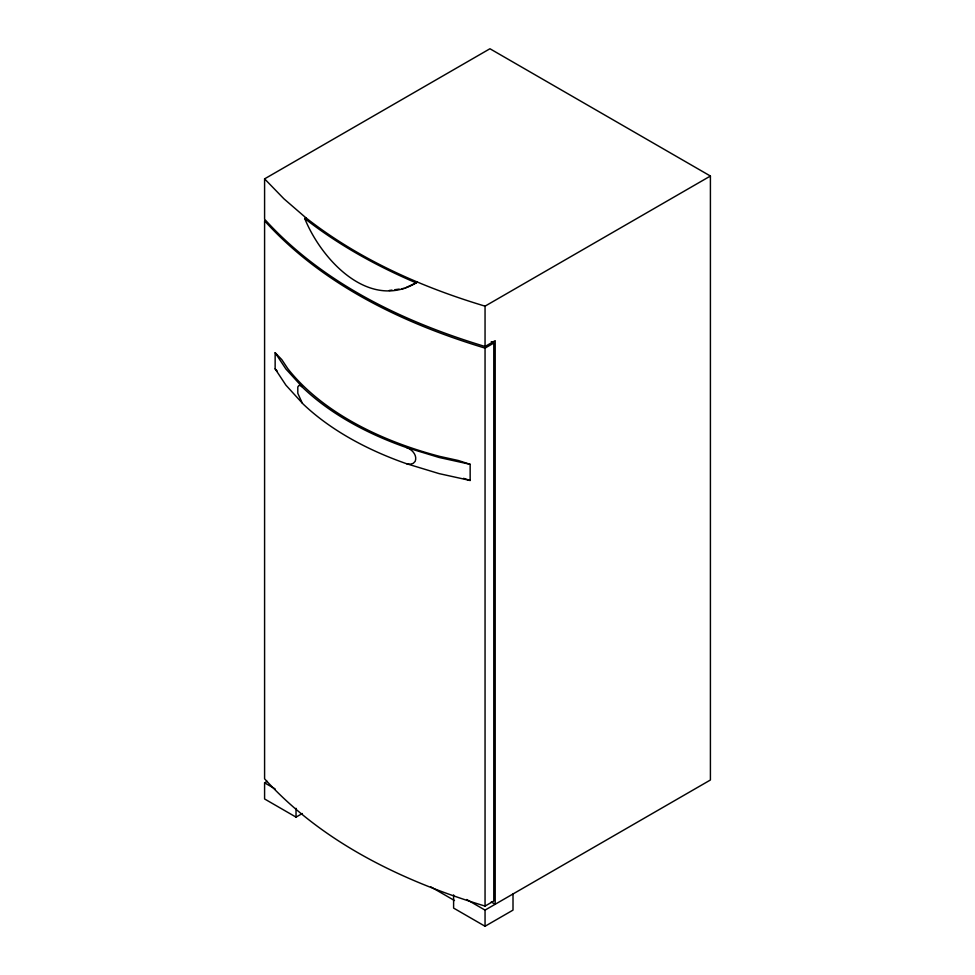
<?xml version="1.0" encoding="UTF-8"?>
<svg xmlns="http://www.w3.org/2000/svg" width="975" height="975" viewBox="0 0 975 975"><rect width="100%" height="100%" fill="white"/><g stroke="black" fill="none" stroke-linecap="round" stroke-linejoin="round"><path stroke-width="1.46" d="M491.254 901.985L495.19 904.264L495.19 340.641L485.05 346.491C403.345 321.86 322.664 283.359 264.591 219.204L264.591 178.864L489.95 48.75L710.409 176.036L710.409 780L485.05 910.114L466.708 899.523M405.649 287.759L417.373 282.189C369.391 311.866 321.372 259.642 304.748 218.522L305.943 217.839C358.812 259.228 421.029 286.979 485.05 306.15L710.409 176.036M485.05 348.112L493.789 343.066L493.789 901.034L485.05 906.08C403.345 881.449 322.664 842.948 264.591 778.793L264.591 220.825C322.664 284.98 403.345 323.468 485.05 348.112L485.05 906.08M302.274 813.516L296.034 817.123L264.591 798.964L264.591 782.828L267.126 781.353M453.607 894.892L453.607 908.091L485.05 926.25L513.008 910.114L513.008 893.977M389.159 290.513L392.011 290.111M394.863 289.709L399.141 289.112M401.992 288.71L404.345 288.381M406.721 463.771L410.219 464.222L413.193 463.381L415.179 461.358C417.519 455.374 412.145 449.451 406.721 447.635M470.157 464.332L439.116 457.482L406.477 447.562A306.954 177.218 0 0 1 303.103 387.879L285.919 369.038L275.145 352.743L275.145 368.879L285.919 385.174L303.103 404.016A306.954 177.218 0 0 0 406.477 463.698L439.116 473.618L470.157 480.468L470.157 464.332L458.274 460.492L439.92 456.446A304.98 176.073 0 0 1 287.723 368.562L281.787 359.604L275.145 352.743M463.564 478.335L470.157 480.468M416.179 282.884C376.618 266.029 338.666 245.078 304.748 218.522M491.29 341.628L493.789 343.066M264.591 782.828L275.072 788.872M430.84 886.884L454.472 900.522M302.238 386.929L300.385 385.515L298.825 385.552L297.802 386.99L297.802 393.291L302.238 403.065M305.943 217.839L283.932 198.815L264.591 178.864M275.145 368.879L277.046 370.841M485.05 306.15L485.05 346.491M485.05 910.114L485.05 926.25M296.034 808.312L296.034 817.123"/></g></svg>
